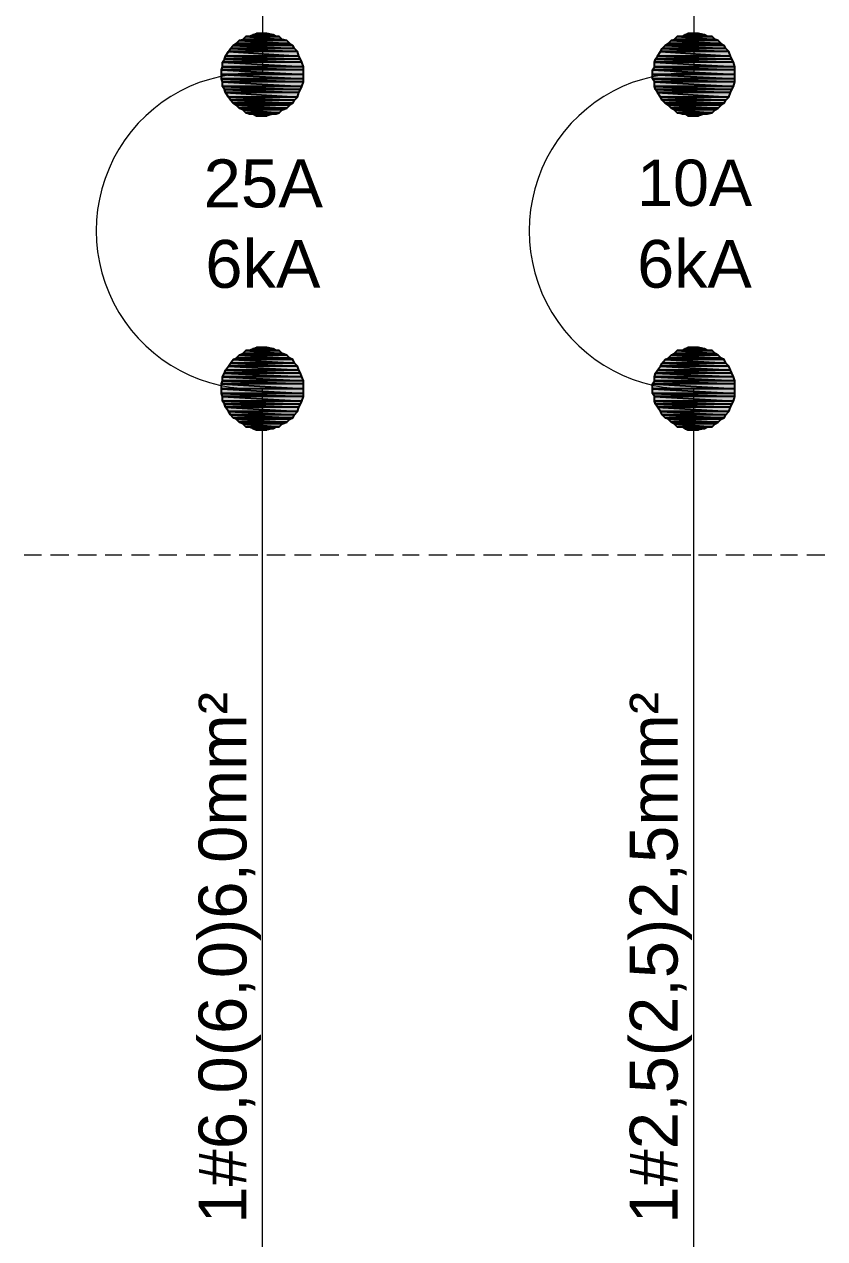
# Model space of a CAD drawing. Header units: millimetres. Extents: x 53 to 176, y -29 to 32.
# Drawn here: x 113.573 to 115.451, y 10.491 to 13.338 of the extents above; entities that cross this region are included whole.
import ezdxf

# ---------------------------------------------------------------- set-up
doc = ezdxf.new("R2010")
doc.units = ezdxf.units.MM
doc.layers.add('13 - Diagrama unifilar', color=7, linetype='Continuous', lineweight=30)
doc.styles.add('Arial0', font='arial.ttf', dxfattribs={"height": 3.14658})

msp = doc.modelspace()

# ---------------------------------------------------------------- hatches: boundary and pattern name
at = {"layer": '13 - Diagrama unifilar', "true_color": 0x000007}
h = msp.add_hatch(color=7, dxfattribs=at)
h.paths.add_polyline_path([(114.1893, 13.2994), (114.0775, 13.2994), (114.1962, 13.2924)])
h.paths.add_polyline_path([(114.0775, 13.2994), (114.1962, 13.2924), (114.0705, 13.2924)])
h = msp.add_hatch(color=7, dxfattribs=at)
h.paths.add_polyline_path([(114.1781, 13.3022), (114.0859, 13.3022), (114.1893, 13.2994)])
h.paths.add_polyline_path([(114.0859, 13.3022), (114.1893, 13.2994), (114.0775, 13.2994)])
h = msp.add_hatch(color=7, dxfattribs=at)
h.paths.add_polyline_path([(114.1711, 13.3092), (114.0929, 13.3092), (114.1781, 13.3022)])
h.paths.add_polyline_path([(114.0929, 13.3092), (114.1781, 13.3022), (114.0859, 13.3022)])
h = msp.add_hatch(color=7, dxfattribs=at)
h.paths.add_polyline_path([(114.1571, 13.3133), (114.1096, 13.3133), (114.1641, 13.3092)])
h.paths.add_polyline_path([(114.1096, 13.3133), (114.1641, 13.3092), (114.0999, 13.3092)])
h = msp.add_hatch(color=7, dxfattribs=at)
h.paths.add_polyline_path([(114.1418, 13.3161), (114.118, 13.3161), (114.1571, 13.3133)])
h.paths.add_polyline_path([(114.118, 13.3161), (114.1571, 13.3133), (114.1096, 13.3133)])
h = msp.add_hatch(color=7, dxfattribs=at)
h.paths.add_polyline_path([(115.2005, 13.2994), (115.0902, 13.2994), (115.2075, 13.2924)])
h.paths.add_polyline_path([(115.0902, 13.2994), (115.2075, 13.2924), (115.0832, 13.2924)])
h = msp.add_hatch(color=7, dxfattribs=at)
h.paths.add_polyline_path([(115.1935, 13.3022), (115.0972, 13.3022), (115.2005, 13.2994)])
h.paths.add_polyline_path([(115.0972, 13.3022), (115.2005, 13.2994), (115.0902, 13.2994)])
h = msp.add_hatch(color=7, dxfattribs=at)
h.paths.add_polyline_path([(115.1865, 13.3092), (115.1041, 13.3092), (115.1935, 13.3022)])
h.paths.add_polyline_path([(115.1041, 13.3092), (115.1935, 13.3022), (115.0972, 13.3022)])
h = msp.add_hatch(color=7, dxfattribs=at)
h.paths.add_polyline_path([(115.1684, 13.3133), (115.1223, 13.3133), (115.1754, 13.3092)])
h.paths.add_polyline_path([(115.1223, 13.3133), (115.1754, 13.3092), (115.1153, 13.3092)])
h = msp.add_hatch(color=7, dxfattribs=at)
h.paths.add_polyline_path([(115.1544, 13.3161), (115.1293, 13.3161), (115.1684, 13.3133)])
h.paths.add_polyline_path([(115.1293, 13.3161), (115.1684, 13.3133), (115.1223, 13.3133)])
h = msp.add_hatch(color=7, dxfattribs=at)
h.paths.add_polyline_path([(114.2144, 13.2742), (114.0524, 13.2742), (114.2172, 13.2631)])
h.paths.add_polyline_path([(114.0524, 13.2742), (114.2172, 13.2631), (114.0454, 13.2631)])
h = msp.add_hatch(color=7, dxfattribs=at)
h.paths.add_polyline_path([(114.2074, 13.2812), (114.0566, 13.2812), (114.2144, 13.2742)])
h.paths.add_polyline_path([(114.0566, 13.2812), (114.2144, 13.2742), (114.0524, 13.2742)])
h = msp.add_hatch(color=7, dxfattribs=at)
h.paths.add_polyline_path([(114.2032, 13.2882), (114.0635, 13.2882), (114.2074, 13.2812)])
h.paths.add_polyline_path([(114.0635, 13.2882), (114.2074, 13.2812), (114.0566, 13.2812)])
h = msp.add_hatch(color=7, dxfattribs=at)
h.paths.add_polyline_path([(114.1962, 13.2924), (114.0705, 13.2924), (114.2032, 13.2882)])
h.paths.add_polyline_path([(114.0705, 13.2924), (114.2032, 13.2882), (114.0635, 13.2882)])
h = msp.add_hatch(color=7, dxfattribs=at)
h.paths.add_polyline_path([(115.2257, 13.2742), (115.065, 13.2742), (115.2298, 13.2631)])
h.paths.add_polyline_path([(115.065, 13.2742), (115.2298, 13.2631), (115.058, 13.2631)])
h = msp.add_hatch(color=7, dxfattribs=at)
h.paths.add_polyline_path([(115.2187, 13.2812), (115.0692, 13.2812), (115.2257, 13.2742)])
h.paths.add_polyline_path([(115.0692, 13.2812), (115.2257, 13.2742), (115.065, 13.2742)])
h = msp.add_hatch(color=7, dxfattribs=at)
h.paths.add_polyline_path([(115.2145, 13.2882), (115.0762, 13.2882), (115.2187, 13.2812)])
h.paths.add_polyline_path([(115.0762, 13.2882), (115.2187, 13.2812), (115.0692, 13.2812)])
h = msp.add_hatch(color=7, dxfattribs=at)
h.paths.add_polyline_path([(115.2075, 13.2924), (115.0832, 13.2924), (115.2145, 13.2882)])
h.paths.add_polyline_path([(115.0832, 13.2924), (115.2145, 13.2882), (115.0762, 13.2882)])
h = msp.add_hatch(color=7, dxfattribs=at)
h.paths.add_polyline_path([(114.2284, 13.2379), (114.0384, 13.2379), (114.2284, 13.2309)])
h.paths.add_polyline_path([(114.0384, 13.2379), (114.2284, 13.2309), (114.0356, 13.2309)])
h = msp.add_hatch(color=7, dxfattribs=at)
h.paths.add_polyline_path([(114.2214, 13.2561), (114.0426, 13.2561), (114.2242, 13.2491)])
h.paths.add_polyline_path([(114.0426, 13.2561), (114.2242, 13.2491), (114.0384, 13.2491)])
h = msp.add_hatch(color=7, dxfattribs=at)
h.paths.add_polyline_path([(114.2242, 13.2491), (114.0384, 13.2491), (114.2284, 13.2379)])
h.paths.add_polyline_path([(114.0384, 13.2491), (114.2284, 13.2379), (114.0384, 13.2379)])
h = msp.add_hatch(color=7, dxfattribs=at)
h.paths.add_polyline_path([(114.2172, 13.2631), (114.0454, 13.2631), (114.2214, 13.2561)])
h.paths.add_polyline_path([(114.0454, 13.2631), (114.2214, 13.2561), (114.0426, 13.2561)])
h = msp.add_hatch(color=7, dxfattribs=at)
h.paths.add_polyline_path([(115.2396, 13.2379), (115.0511, 13.2379), (115.2396, 13.2309)])
h.paths.add_polyline_path([(115.0511, 13.2379), (115.2396, 13.2309), (115.0469, 13.2309)])
h = msp.add_hatch(color=7, dxfattribs=at)
h.paths.add_polyline_path([(115.2326, 13.2561), (115.0539, 13.2561), (115.2368, 13.2491)])
h.paths.add_polyline_path([(115.0539, 13.2561), (115.2368, 13.2491), (115.0511, 13.2491)])
h = msp.add_hatch(color=7, dxfattribs=at)
h.paths.add_polyline_path([(115.2368, 13.2491), (115.0511, 13.2491), (115.2396, 13.2379)])
h.paths.add_polyline_path([(115.0511, 13.2491), (115.2396, 13.2379), (115.0511, 13.2379)])
h = msp.add_hatch(color=7, dxfattribs=at)
h.paths.add_polyline_path([(115.2298, 13.2631), (115.058, 13.2631), (115.2326, 13.2561)])
h.paths.add_polyline_path([(115.058, 13.2631), (115.2326, 13.2561), (115.0539, 13.2561)])
h = msp.add_hatch(color=7, dxfattribs=at)
h.paths.add_polyline_path([(114.2284, 13.2309), (114.0356, 13.2309), (114.2284, 13.2198)])
h.paths.add_polyline_path([(114.0356, 13.2309), (114.2284, 13.2198), (114.0356, 13.2198)])
h = msp.add_hatch(color=7, dxfattribs=at)
h.paths.add_polyline_path([(114.2284, 13.2198), (114.0356, 13.2198), (114.2284, 13.21)])
h.paths.add_polyline_path([(114.0356, 13.2198), (114.2284, 13.21), (114.0356, 13.21)])
h = msp.add_hatch(color=7, dxfattribs=at)
h.paths.add_polyline_path([(114.2284, 13.21), (114.0356, 13.21), (114.2284, 13.203)])
h.paths.add_polyline_path([(114.0356, 13.21), (114.2284, 13.203), (114.0384, 13.203)])
h = msp.add_hatch(color=7, dxfattribs=at)
h.paths.add_polyline_path([(115.2396, 13.2309), (115.0469, 13.2309), (115.2396, 13.2198)])
h.paths.add_polyline_path([(115.0469, 13.2309), (115.2396, 13.2198), (115.0469, 13.2198)])
h = msp.add_hatch(color=7, dxfattribs=at)
h.paths.add_polyline_path([(115.2396, 13.2198), (115.0469, 13.2198), (115.2396, 13.21)])
h.paths.add_polyline_path([(115.0469, 13.2198), (115.2396, 13.21), (115.0469, 13.21)])
h = msp.add_hatch(color=7, dxfattribs=at)
h.paths.add_polyline_path([(115.2396, 13.21), (115.0469, 13.21), (115.2396, 13.203)])
h.paths.add_polyline_path([(115.0469, 13.21), (115.2396, 13.203), (115.0511, 13.203)])
h = msp.add_hatch(color=7, dxfattribs=at)
h.paths.add_polyline_path([(114.2284, 13.203), (114.0384, 13.203), (114.2242, 13.1918)])
h.paths.add_polyline_path([(114.0384, 13.203), (114.2242, 13.1918), (114.0384, 13.1918)])
h = msp.add_hatch(color=7, dxfattribs=at)
h.paths.add_polyline_path([(114.2242, 13.1918), (114.0384, 13.1918), (114.2214, 13.1848)])
h.paths.add_polyline_path([(114.0384, 13.1918), (114.2214, 13.1848), (114.0426, 13.1848)])
h = msp.add_hatch(color=7, dxfattribs=at)
h.paths.add_polyline_path([(114.2214, 13.1848), (114.0426, 13.1848), (114.2172, 13.1779)])
h.paths.add_polyline_path([(114.0426, 13.1848), (114.2172, 13.1779), (114.0454, 13.1779)])
h = msp.add_hatch(color=7, dxfattribs=at)
h.paths.add_polyline_path([(115.2396, 13.203), (115.0511, 13.203), (115.2368, 13.1918)])
h.paths.add_polyline_path([(115.0511, 13.203), (115.2368, 13.1918), (115.0511, 13.1918)])
h = msp.add_hatch(color=7, dxfattribs=at)
h.paths.add_polyline_path([(115.2368, 13.1918), (115.0511, 13.1918), (115.2326, 13.1848)])
h.paths.add_polyline_path([(115.0511, 13.1918), (115.2326, 13.1848), (115.0539, 13.1848)])
h = msp.add_hatch(color=7, dxfattribs=at)
h.paths.add_polyline_path([(115.2326, 13.1848), (115.0539, 13.1848), (115.2298, 13.1779)])
h.paths.add_polyline_path([(115.0539, 13.1848), (115.2298, 13.1779), (115.058, 13.1779)])
h = msp.add_hatch(color=7, dxfattribs=at)
h.paths.add_polyline_path([(114.2172, 13.1779), (114.0454, 13.1779), (114.2144, 13.1667)])
h.paths.add_polyline_path([(114.0454, 13.1779), (114.2144, 13.1667), (114.0524, 13.1667)])
h = msp.add_hatch(color=7, dxfattribs=at)
h.paths.add_polyline_path([(114.2144, 13.1667), (114.0524, 13.1667), (114.2074, 13.1597)])
h.paths.add_polyline_path([(114.0524, 13.1667), (114.2074, 13.1597), (114.0566, 13.1597)])
h = msp.add_hatch(color=7, dxfattribs=at)
h.paths.add_polyline_path([(114.2074, 13.1597), (114.0566, 13.1597), (114.2032, 13.1527)])
h.paths.add_polyline_path([(114.0566, 13.1597), (114.2032, 13.1527), (114.0635, 13.1527)])
h = msp.add_hatch(color=7, dxfattribs=at)
h.paths.add_polyline_path([(114.2032, 13.1527), (114.0635, 13.1527), (114.1962, 13.1485)])
h.paths.add_polyline_path([(114.0635, 13.1527), (114.1962, 13.1485), (114.0705, 13.1485)])
h = msp.add_hatch(color=7, dxfattribs=at)
h.paths.add_polyline_path([(115.2298, 13.1779), (115.058, 13.1779), (115.2257, 13.1667)])
h.paths.add_polyline_path([(115.058, 13.1779), (115.2257, 13.1667), (115.065, 13.1667)])
h = msp.add_hatch(color=7, dxfattribs=at)
h.paths.add_polyline_path([(115.2257, 13.1667), (115.065, 13.1667), (115.2187, 13.1597)])
h.paths.add_polyline_path([(115.065, 13.1667), (115.2187, 13.1597), (115.0692, 13.1597)])
h = msp.add_hatch(color=7, dxfattribs=at)
h.paths.add_polyline_path([(115.2187, 13.1597), (115.0692, 13.1597), (115.2145, 13.1527)])
h.paths.add_polyline_path([(115.0692, 13.1597), (115.2145, 13.1527), (115.0762, 13.1527)])
h = msp.add_hatch(color=7, dxfattribs=at)
h.paths.add_polyline_path([(115.2145, 13.1527), (115.0762, 13.1527), (115.2075, 13.1485)])
h.paths.add_polyline_path([(115.0762, 13.1527), (115.2075, 13.1485), (115.0832, 13.1485)])
h = msp.add_hatch(color=7, dxfattribs=at)
h.paths.add_polyline_path([(114.1962, 13.1485), (114.0705, 13.1485), (114.1893, 13.1415)])
h.paths.add_polyline_path([(114.0705, 13.1485), (114.1893, 13.1415), (114.0775, 13.1415)])
h = msp.add_hatch(color=7, dxfattribs=at)
h.paths.add_polyline_path([(114.1893, 13.1415), (114.0775, 13.1415), (114.1781, 13.1373)])
h.paths.add_polyline_path([(114.0775, 13.1415), (114.1781, 13.1373), (114.0859, 13.1373)])
h = msp.add_hatch(color=7, dxfattribs=at)
h.paths.add_polyline_path([(114.1781, 13.1373), (114.0859, 13.1373), (114.1711, 13.1304)])
h.paths.add_polyline_path([(114.0859, 13.1373), (114.1711, 13.1304), (114.0929, 13.1304)])
h = msp.add_hatch(color=7, dxfattribs=at)
h.paths.add_polyline_path([(114.1711, 13.1304), (114.0929, 13.1304), (114.1641, 13.1276)])
h.paths.add_polyline_path([(114.0929, 13.1304), (114.1641, 13.1276), (114.0999, 13.1276)])
h = msp.add_hatch(color=7, dxfattribs=at)
h.paths.add_polyline_path([(114.1096, 13.1276), (114.118, 13.1234), (114.1418, 13.1234)])
h.paths.add_polyline_path([(114.118, 13.1234), (114.1418, 13.1234), (114.1348, 13.1234)])
for points in [[(114.1096, 13.1276), (114.1571, 13.1276), (114.1418, 13.1234)], [(115.1223, 13.1276), (115.1684, 13.1276), (115.1544, 13.1234)], [(114.1096, 12.3901), (114.1571, 12.3901), (114.1418, 12.3873)], [(115.1223, 12.3901), (115.1684, 12.3901), (115.1544, 12.3873)]]:
    msp.add_hatch(color=7, dxfattribs=at).paths.add_polyline_path(points)
h = msp.add_hatch(color=7, dxfattribs=at)
h.paths.add_polyline_path([(115.2075, 13.1485), (115.0832, 13.1485), (115.2005, 13.1415)])
h.paths.add_polyline_path([(115.0832, 13.1485), (115.2005, 13.1415), (115.0902, 13.1415)])
h = msp.add_hatch(color=7, dxfattribs=at)
h.paths.add_polyline_path([(115.2005, 13.1415), (115.0902, 13.1415), (115.1935, 13.1373)])
h.paths.add_polyline_path([(115.0902, 13.1415), (115.1935, 13.1373), (115.0972, 13.1373)])
h = msp.add_hatch(color=7, dxfattribs=at)
h.paths.add_polyline_path([(115.1935, 13.1373), (115.0972, 13.1373), (115.1865, 13.1304)])
h.paths.add_polyline_path([(115.0972, 13.1373), (115.1865, 13.1304), (115.1041, 13.1304)])
h = msp.add_hatch(color=7, dxfattribs=at)
h.paths.add_polyline_path([(115.1865, 13.1304), (115.1041, 13.1304), (115.1754, 13.1276)])
h.paths.add_polyline_path([(115.1041, 13.1304), (115.1754, 13.1276), (115.1153, 13.1276)])
h = msp.add_hatch(color=7, dxfattribs=at)
h.paths.add_polyline_path([(115.1223, 13.1276), (115.1293, 13.1234), (115.1544, 13.1234)])
h.paths.add_polyline_path([(115.1293, 13.1234), (115.1544, 13.1234), (115.1502, 13.1234)])
h = msp.add_hatch(color=7, dxfattribs=at)
h.paths.add_polyline_path([(114.1962, 12.5549), (114.0705, 12.5549), (114.2032, 12.5521)])
h.paths.add_polyline_path([(114.0705, 12.5549), (114.2032, 12.5521), (114.0635, 12.5521)])
h = msp.add_hatch(color=7, dxfattribs=at)
h.paths.add_polyline_path([(114.1893, 12.5619), (114.0775, 12.5619), (114.1962, 12.5549)])
h.paths.add_polyline_path([(114.0775, 12.5619), (114.1962, 12.5549), (114.0705, 12.5549)])
h = msp.add_hatch(color=7, dxfattribs=at)
h.paths.add_polyline_path([(114.1781, 12.5661), (114.0859, 12.5661), (114.1893, 12.5619)])
h.paths.add_polyline_path([(114.0859, 12.5661), (114.1893, 12.5619), (114.0775, 12.5619)])
h = msp.add_hatch(color=7, dxfattribs=at)
h.paths.add_polyline_path([(114.1711, 12.5731), (114.0929, 12.5731), (114.1781, 12.5661)])
h.paths.add_polyline_path([(114.0929, 12.5731), (114.1781, 12.5661), (114.0859, 12.5661)])
h = msp.add_hatch(color=7, dxfattribs=at)
h.paths.add_polyline_path([(114.1571, 12.5772), (114.1096, 12.5772), (114.1641, 12.5731)])
h.paths.add_polyline_path([(114.1096, 12.5772), (114.1641, 12.5731), (114.0999, 12.5731)])
h = msp.add_hatch(color=7, dxfattribs=at)
h.paths.add_polyline_path([(114.1418, 12.58), (114.118, 12.58), (114.1571, 12.5772)])
h.paths.add_polyline_path([(114.118, 12.58), (114.1571, 12.5772), (114.1096, 12.5772)])
h = msp.add_hatch(color=7, dxfattribs=at)
h.paths.add_polyline_path([(115.2075, 12.5549), (115.0832, 12.5549), (115.2145, 12.5521)])
h.paths.add_polyline_path([(115.0832, 12.5549), (115.2145, 12.5521), (115.0762, 12.5521)])
h = msp.add_hatch(color=7, dxfattribs=at)
h.paths.add_polyline_path([(115.2005, 12.5619), (115.0902, 12.5619), (115.2075, 12.5549)])
h.paths.add_polyline_path([(115.0902, 12.5619), (115.2075, 12.5549), (115.0832, 12.5549)])
h = msp.add_hatch(color=7, dxfattribs=at)
h.paths.add_polyline_path([(115.1935, 12.5661), (115.0972, 12.5661), (115.2005, 12.5619)])
h.paths.add_polyline_path([(115.0972, 12.5661), (115.2005, 12.5619), (115.0902, 12.5619)])
h = msp.add_hatch(color=7, dxfattribs=at)
h.paths.add_polyline_path([(115.1865, 12.5731), (115.1041, 12.5731), (115.1935, 12.5661)])
h.paths.add_polyline_path([(115.1041, 12.5731), (115.1935, 12.5661), (115.0972, 12.5661)])
h = msp.add_hatch(color=7, dxfattribs=at)
h.paths.add_polyline_path([(115.1684, 12.5772), (115.1223, 12.5772), (115.1754, 12.5731)])
h.paths.add_polyline_path([(115.1223, 12.5772), (115.1754, 12.5731), (115.1153, 12.5731)])
h = msp.add_hatch(color=7, dxfattribs=at)
h.paths.add_polyline_path([(115.1544, 12.58), (115.1293, 12.58), (115.1684, 12.5772)])
h.paths.add_polyline_path([(115.1293, 12.58), (115.1684, 12.5772), (115.1223, 12.5772)])
h = msp.add_hatch(color=7, dxfattribs=at)
h.paths.add_polyline_path([(114.2172, 12.527), (114.0454, 12.527), (114.2214, 12.52)])
h.paths.add_polyline_path([(114.0454, 12.527), (114.2214, 12.52), (114.0426, 12.52)])
h = msp.add_hatch(color=7, dxfattribs=at)
h.paths.add_polyline_path([(114.2144, 12.5367), (114.0524, 12.5367), (114.2172, 12.527)])
h.paths.add_polyline_path([(114.0524, 12.5367), (114.2172, 12.527), (114.0454, 12.527)])
h = msp.add_hatch(color=7, dxfattribs=at)
h.paths.add_polyline_path([(114.2074, 12.5437), (114.0566, 12.5437), (114.2144, 12.5367)])
h.paths.add_polyline_path([(114.0566, 12.5437), (114.2144, 12.5367), (114.0524, 12.5367)])
h = msp.add_hatch(color=7, dxfattribs=at)
h.paths.add_polyline_path([(114.2032, 12.5521), (114.0635, 12.5521), (114.2074, 12.5437)])
h.paths.add_polyline_path([(114.0635, 12.5521), (114.2074, 12.5437), (114.0566, 12.5437)])
h = msp.add_hatch(color=7, dxfattribs=at)
h.paths.add_polyline_path([(115.2298, 12.527), (115.058, 12.527), (115.2326, 12.52)])
h.paths.add_polyline_path([(115.058, 12.527), (115.2326, 12.52), (115.0539, 12.52)])
h = msp.add_hatch(color=7, dxfattribs=at)
h.paths.add_polyline_path([(115.2257, 12.5367), (115.065, 12.5367), (115.2298, 12.527)])
h.paths.add_polyline_path([(115.065, 12.5367), (115.2298, 12.527), (115.058, 12.527)])
h = msp.add_hatch(color=7, dxfattribs=at)
h.paths.add_polyline_path([(115.2187, 12.5437), (115.0692, 12.5437), (115.2257, 12.5367)])
h.paths.add_polyline_path([(115.0692, 12.5437), (115.2257, 12.5367), (115.065, 12.5367)])
h = msp.add_hatch(color=7, dxfattribs=at)
h.paths.add_polyline_path([(115.2145, 12.5521), (115.0762, 12.5521), (115.2187, 12.5437)])
h.paths.add_polyline_path([(115.0762, 12.5521), (115.2187, 12.5437), (115.0692, 12.5437)])
h = msp.add_hatch(color=7, dxfattribs=at)
h.paths.add_polyline_path([(114.2284, 12.5018), (114.0384, 12.5018), (114.2284, 12.4948)])
h.paths.add_polyline_path([(114.0384, 12.5018), (114.2284, 12.4948), (114.0356, 12.4948)])
h = msp.add_hatch(color=7, dxfattribs=at)
h.paths.add_polyline_path([(114.2214, 12.52), (114.0426, 12.52), (114.2242, 12.5116)])
h.paths.add_polyline_path([(114.0426, 12.52), (114.2242, 12.5116), (114.0384, 12.5116)])
h = msp.add_hatch(color=7, dxfattribs=at)
h.paths.add_polyline_path([(114.2242, 12.5116), (114.0384, 12.5116), (114.2284, 12.5018)])
h.paths.add_polyline_path([(114.0384, 12.5116), (114.2284, 12.5018), (114.0384, 12.5018)])
h = msp.add_hatch(color=7, dxfattribs=at)
h.paths.add_polyline_path([(115.2396, 12.5018), (115.0511, 12.5018), (115.2396, 12.4948)])
h.paths.add_polyline_path([(115.0511, 12.5018), (115.2396, 12.4948), (115.0469, 12.4948)])
h = msp.add_hatch(color=7, dxfattribs=at)
h.paths.add_polyline_path([(115.2326, 12.52), (115.0539, 12.52), (115.2368, 12.5116)])
h.paths.add_polyline_path([(115.0539, 12.52), (115.2368, 12.5116), (115.0511, 12.5116)])
h = msp.add_hatch(color=7, dxfattribs=at)
h.paths.add_polyline_path([(115.2368, 12.5116), (115.0511, 12.5116), (115.2396, 12.5018)])
h.paths.add_polyline_path([(115.0511, 12.5116), (115.2396, 12.5018), (115.0511, 12.5018)])
h = msp.add_hatch(color=7, dxfattribs=at)
h.paths.add_polyline_path([(114.2284, 12.4948), (114.0356, 12.4948), (114.2284, 12.4837)])
h.paths.add_polyline_path([(114.0356, 12.4948), (114.2284, 12.4837), (114.0356, 12.4837)])
h = msp.add_hatch(color=7, dxfattribs=at)
h.paths.add_polyline_path([(114.2284, 12.4837), (114.0356, 12.4837), (114.2284, 12.4725)])
h.paths.add_polyline_path([(114.0356, 12.4837), (114.2284, 12.4725), (114.0356, 12.4725)])
h = msp.add_hatch(color=7, dxfattribs=at)
h.paths.add_polyline_path([(114.2284, 12.4725), (114.0356, 12.4725), (114.2284, 12.4655)])
h.paths.add_polyline_path([(114.0356, 12.4725), (114.2284, 12.4655), (114.0384, 12.4655)])
h = msp.add_hatch(color=7, dxfattribs=at)
h.paths.add_polyline_path([(115.2396, 12.4948), (115.0469, 12.4948), (115.2396, 12.4837)])
h.paths.add_polyline_path([(115.0469, 12.4948), (115.2396, 12.4837), (115.0469, 12.4837)])
h = msp.add_hatch(color=7, dxfattribs=at)
h.paths.add_polyline_path([(115.2396, 12.4837), (115.0469, 12.4837), (115.2396, 12.4725)])
h.paths.add_polyline_path([(115.0469, 12.4837), (115.2396, 12.4725), (115.0469, 12.4725)])
h = msp.add_hatch(color=7, dxfattribs=at)
h.paths.add_polyline_path([(115.2396, 12.4725), (115.0469, 12.4725), (115.2396, 12.4655)])
h.paths.add_polyline_path([(115.0469, 12.4725), (115.2396, 12.4655), (115.0511, 12.4655)])
h = msp.add_hatch(color=7, dxfattribs=at)
h.paths.add_polyline_path([(114.2284, 12.4655), (114.0384, 12.4655), (114.2242, 12.4543)])
h.paths.add_polyline_path([(114.0384, 12.4655), (114.2242, 12.4543), (114.0384, 12.4543)])
h = msp.add_hatch(color=7, dxfattribs=at)
h.paths.add_polyline_path([(114.2242, 12.4543), (114.0384, 12.4543), (114.2214, 12.4474)])
h.paths.add_polyline_path([(114.0384, 12.4543), (114.2214, 12.4474), (114.0426, 12.4474)])
h = msp.add_hatch(color=7, dxfattribs=at)
h.paths.add_polyline_path([(114.2214, 12.4474), (114.0426, 12.4474), (114.2172, 12.4404)])
h.paths.add_polyline_path([(114.0426, 12.4474), (114.2172, 12.4404), (114.0454, 12.4404)])
h = msp.add_hatch(color=7, dxfattribs=at)
h.paths.add_polyline_path([(114.2172, 12.4404), (114.0454, 12.4404), (114.2144, 12.4306)])
h.paths.add_polyline_path([(114.0454, 12.4404), (114.2144, 12.4306), (114.0524, 12.4306)])
h = msp.add_hatch(color=7, dxfattribs=at)
h.paths.add_polyline_path([(115.2396, 12.4655), (115.0511, 12.4655), (115.2368, 12.4543)])
h.paths.add_polyline_path([(115.0511, 12.4655), (115.2368, 12.4543), (115.0511, 12.4543)])
h = msp.add_hatch(color=7, dxfattribs=at)
h.paths.add_polyline_path([(115.2368, 12.4543), (115.0511, 12.4543), (115.2326, 12.4474)])
h.paths.add_polyline_path([(115.0511, 12.4543), (115.2326, 12.4474), (115.0539, 12.4474)])
h = msp.add_hatch(color=7, dxfattribs=at)
h.paths.add_polyline_path([(115.2326, 12.4474), (115.0539, 12.4474), (115.2298, 12.4404)])
h.paths.add_polyline_path([(115.0539, 12.4474), (115.2298, 12.4404), (115.058, 12.4404)])
h = msp.add_hatch(color=7, dxfattribs=at)
h.paths.add_polyline_path([(115.2298, 12.4404), (115.058, 12.4404), (115.2257, 12.4306)])
h.paths.add_polyline_path([(115.058, 12.4404), (115.2257, 12.4306), (115.065, 12.4306)])
h = msp.add_hatch(color=7, dxfattribs=at)
h.paths.add_polyline_path([(114.2144, 12.4306), (114.0524, 12.4306), (114.2074, 12.4222)])
h.paths.add_polyline_path([(114.0524, 12.4306), (114.2074, 12.4222), (114.0566, 12.4222)])
h = msp.add_hatch(color=7, dxfattribs=at)
h.paths.add_polyline_path([(114.2074, 12.4222), (114.0566, 12.4222), (114.2032, 12.4152)])
h.paths.add_polyline_path([(114.0566, 12.4222), (114.2032, 12.4152), (114.0635, 12.4152)])
h = msp.add_hatch(color=7, dxfattribs=at)
h.paths.add_polyline_path([(114.2032, 12.4152), (114.0635, 12.4152), (114.1962, 12.4124)])
h.paths.add_polyline_path([(114.0635, 12.4152), (114.1962, 12.4124), (114.0705, 12.4124)])
h = msp.add_hatch(color=7, dxfattribs=at)
h.paths.add_polyline_path([(114.1962, 12.4124), (114.0705, 12.4124), (114.1893, 12.4054)])
h.paths.add_polyline_path([(114.0705, 12.4124), (114.1893, 12.4054), (114.0775, 12.4054)])
h = msp.add_hatch(color=7, dxfattribs=at)
h.paths.add_polyline_path([(115.2257, 12.4306), (115.065, 12.4306), (115.2187, 12.4222)])
h.paths.add_polyline_path([(115.065, 12.4306), (115.2187, 12.4222), (115.0692, 12.4222)])
h = msp.add_hatch(color=7, dxfattribs=at)
h.paths.add_polyline_path([(115.2187, 12.4222), (115.0692, 12.4222), (115.2145, 12.4152)])
h.paths.add_polyline_path([(115.0692, 12.4222), (115.2145, 12.4152), (115.0762, 12.4152)])
h = msp.add_hatch(color=7, dxfattribs=at)
h.paths.add_polyline_path([(115.2145, 12.4152), (115.0762, 12.4152), (115.2075, 12.4124)])
h.paths.add_polyline_path([(115.0762, 12.4152), (115.2075, 12.4124), (115.0832, 12.4124)])
h = msp.add_hatch(color=7, dxfattribs=at)
h.paths.add_polyline_path([(115.2075, 12.4124), (115.0832, 12.4124), (115.2005, 12.4054)])
h.paths.add_polyline_path([(115.0832, 12.4124), (115.2005, 12.4054), (115.0902, 12.4054)])
h = msp.add_hatch(color=7, dxfattribs=at)
h.paths.add_polyline_path([(114.1893, 12.4054), (114.0775, 12.4054), (114.1781, 12.4013)])
h.paths.add_polyline_path([(114.0775, 12.4054), (114.1781, 12.4013), (114.0859, 12.4013)])
h = msp.add_hatch(color=7, dxfattribs=at)
h.paths.add_polyline_path([(114.1781, 12.4013), (114.0859, 12.4013), (114.1711, 12.3943)])
h.paths.add_polyline_path([(114.0859, 12.4013), (114.1711, 12.3943), (114.0929, 12.3943)])
h = msp.add_hatch(color=7, dxfattribs=at)
h.paths.add_polyline_path([(114.1641, 12.3943), (114.0999, 12.3943), (114.1571, 12.3901)])
h.paths.add_polyline_path([(114.0999, 12.3943), (114.1571, 12.3901), (114.1096, 12.3901)])
h = msp.add_hatch(color=7, dxfattribs=at)
h.paths.add_polyline_path([(114.1096, 12.3901), (114.118, 12.3873), (114.1418, 12.3873)])
h.paths.add_polyline_path([(114.118, 12.3873), (114.1418, 12.3873), (114.1348, 12.3873)])
h = msp.add_hatch(color=7, dxfattribs=at)
h.paths.add_polyline_path([(115.2005, 12.4054), (115.0902, 12.4054), (115.1935, 12.4013)])
h.paths.add_polyline_path([(115.0902, 12.4054), (115.1935, 12.4013), (115.0972, 12.4013)])
h = msp.add_hatch(color=7, dxfattribs=at)
h.paths.add_polyline_path([(115.1935, 12.4013), (115.0972, 12.4013), (115.1865, 12.3943)])
h.paths.add_polyline_path([(115.0972, 12.4013), (115.1865, 12.3943), (115.1041, 12.3943)])
h = msp.add_hatch(color=7, dxfattribs=at)
h.paths.add_polyline_path([(115.1754, 12.3943), (115.1153, 12.3943), (115.1684, 12.3901)])
h.paths.add_polyline_path([(115.1153, 12.3943), (115.1684, 12.3901), (115.1223, 12.3901)])
h = msp.add_hatch(color=7, dxfattribs=at)
h.paths.add_polyline_path([(115.1223, 12.3901), (115.1293, 12.3873), (115.1544, 12.3873)])
h.paths.add_polyline_path([(115.1293, 12.3873), (115.1544, 12.3873), (115.1502, 12.3873)])

# ---------------------------------------------------------------- linework, layer by layer
at = {"layer": '13 - Diagrama unifilar', "color": 7, "linetype": 'Continuous', "lineweight": 20, "true_color": 0x000007}
for points in [[(114.132, 14.84), (114.132, 13.2198), (114.132, 13.2198)], [(115.1432, 14.84), (115.1432, 13.2198), (115.1432, 13.2198)], [(114.132, 10.1343), (114.132, 12.4837), (114.132, 12.4837)], [(115.1432, 10.1343), (115.1432, 12.4837), (115.1432, 12.4837)]]:
    msp.add_lwpolyline(points, dxfattribs=at)
at = {"layer": '13 - Diagrama unifilar', "color": 7, "linetype": 'Continuous', "lineweight": -2, "true_color": 0x000007}
for points in [[(114.0775, 13.2994), (114.1962, 13.2924), (114.0705, 13.2924)], [(114.0859, 13.3022), (114.1893, 13.2994), (114.0775, 13.2994)], [(114.1893, 13.2994), (114.0775, 13.2994), (114.1962, 13.2924)], [(114.0929, 13.3092), (114.1781, 13.3022), (114.0859, 13.3022)], [(114.1781, 13.3022), (114.0859, 13.3022), (114.1893, 13.2994)], [(114.0999, 13.3092), (114.1711, 13.3092), (114.0929, 13.3092)], [(114.1711, 13.3092), (114.0929, 13.3092), (114.1781, 13.3022)], [(114.1096, 13.3133), (114.1641, 13.3092), (114.0999, 13.3092)], [(114.1641, 13.3092), (114.0999, 13.3092), (114.1711, 13.3092)], [(114.118, 13.3161), (114.1571, 13.3133), (114.1096, 13.3133)], [(114.1571, 13.3133), (114.1096, 13.3133), (114.1641, 13.3092)], [(114.1348, 13.3161), (114.1418, 13.3161), (114.118, 13.3161)], [(114.1418, 13.3161), (114.118, 13.3161), (114.1571, 13.3133)], [(115.0902, 13.2994), (115.2075, 13.2924), (115.0832, 13.2924)], [(115.0972, 13.3022), (115.2005, 13.2994), (115.0902, 13.2994)], [(115.2005, 13.2994), (115.0902, 13.2994), (115.2075, 13.2924)], [(115.1041, 13.3092), (115.1935, 13.3022), (115.0972, 13.3022)], [(115.1935, 13.3022), (115.0972, 13.3022), (115.2005, 13.2994)], [(115.1153, 13.3092), (115.1865, 13.3092), (115.1041, 13.3092)], [(115.1865, 13.3092), (115.1041, 13.3092), (115.1935, 13.3022)], [(115.1223, 13.3133), (115.1754, 13.3092), (115.1153, 13.3092)], [(115.1754, 13.3092), (115.1153, 13.3092), (115.1865, 13.3092)], [(115.1293, 13.3161), (115.1684, 13.3133), (115.1223, 13.3133)], [(115.1684, 13.3133), (115.1223, 13.3133), (115.1754, 13.3092)], [(115.1502, 13.3161), (115.1544, 13.3161), (115.1293, 13.3161)], [(115.1544, 13.3161), (115.1293, 13.3161), (115.1684, 13.3133)], [(114.0524, 13.2742), (114.2172, 13.2631), (114.0454, 13.2631)], [(114.0566, 13.2812), (114.2144, 13.2742), (114.0524, 13.2742)], [(114.2144, 13.2742), (114.0524, 13.2742), (114.2172, 13.2631)], [(114.0635, 13.2882), (114.2074, 13.2812), (114.0566, 13.2812)], [(114.2074, 13.2812), (114.0566, 13.2812), (114.2144, 13.2742)], [(114.0705, 13.2924), (114.2032, 13.2882), (114.0635, 13.2882)], [(114.2032, 13.2882), (114.0635, 13.2882), (114.2074, 13.2812)], [(114.1962, 13.2924), (114.0705, 13.2924), (114.2032, 13.2882)], [(115.065, 13.2742), (115.2298, 13.2631), (115.058, 13.2631)], [(115.0692, 13.2812), (115.2257, 13.2742), (115.065, 13.2742)], [(115.2257, 13.2742), (115.065, 13.2742), (115.2298, 13.2631)], [(115.0762, 13.2882), (115.2187, 13.2812), (115.0692, 13.2812)], [(115.2187, 13.2812), (115.0692, 13.2812), (115.2257, 13.2742)], [(115.0832, 13.2924), (115.2145, 13.2882), (115.0762, 13.2882)], [(115.2145, 13.2882), (115.0762, 13.2882), (115.2187, 13.2812)], [(115.2075, 13.2924), (115.0832, 13.2924), (115.2145, 13.2882)], [(114.0384, 13.2379), (114.2284, 13.2309), (114.0356, 13.2309)], [(114.0426, 13.2561), (114.2242, 13.2491), (114.0384, 13.2491)], [(114.2242, 13.2491), (114.0384, 13.2491), (114.2284, 13.2379)], [(114.0384, 13.2491), (114.2284, 13.2379), (114.0384, 13.2379)], [(114.2284, 13.2379), (114.0384, 13.2379), (114.2284, 13.2309)], [(114.0454, 13.2631), (114.2214, 13.2561), (114.0426, 13.2561)], [(114.2214, 13.2561), (114.0426, 13.2561), (114.2242, 13.2491)], [(114.2172, 13.2631), (114.0454, 13.2631), (114.2214, 13.2561)], [(115.0511, 13.2379), (115.2396, 13.2309), (115.0469, 13.2309)], [(115.0539, 13.2561), (115.2368, 13.2491), (115.0511, 13.2491)], [(115.2368, 13.2491), (115.0511, 13.2491), (115.2396, 13.2379)], [(115.0511, 13.2491), (115.2396, 13.2379), (115.0511, 13.2379)], [(115.2396, 13.2379), (115.0511, 13.2379), (115.2396, 13.2309)], [(115.058, 13.2631), (115.2326, 13.2561), (115.0539, 13.2561)], [(115.2326, 13.2561), (115.0539, 13.2561), (115.2368, 13.2491)], [(115.2298, 13.2631), (115.058, 13.2631), (115.2326, 13.2561)], [(114.2284, 13.2309), (114.0356, 13.2309), (114.2284, 13.2198)], [(114.0356, 13.2309), (114.2284, 13.2198), (114.0356, 13.2198)], [(114.2284, 13.2198), (114.0356, 13.2198), (114.2284, 13.21)], [(114.0356, 13.2198), (114.2284, 13.21), (114.0356, 13.21)], [(114.2284, 13.21), (114.0356, 13.21), (114.2284, 13.203)], [(114.0356, 13.21), (114.2284, 13.203), (114.0384, 13.203)], [(115.2396, 13.2309), (115.0469, 13.2309), (115.2396, 13.2198)], [(115.0469, 13.2309), (115.2396, 13.2198), (115.0469, 13.2198)], [(115.2396, 13.2198), (115.0469, 13.2198), (115.2396, 13.21)], [(115.0469, 13.2198), (115.2396, 13.21), (115.0469, 13.21)], [(115.2396, 13.21), (115.0469, 13.21), (115.2396, 13.203)], [(115.0469, 13.21), (115.2396, 13.203), (115.0511, 13.203)], [(114.2284, 13.203), (114.0384, 13.203), (114.2242, 13.1918)], [(114.0384, 13.203), (114.2242, 13.1918), (114.0384, 13.1918)], [(114.2242, 13.1918), (114.0384, 13.1918), (114.2214, 13.1848)], [(114.0384, 13.1918), (114.2214, 13.1848), (114.0426, 13.1848)], [(114.2214, 13.1848), (114.0426, 13.1848), (114.2172, 13.1779)], [(114.0426, 13.1848), (114.2172, 13.1779), (114.0454, 13.1779)], [(115.2396, 13.203), (115.0511, 13.203), (115.2368, 13.1918)], [(115.0511, 13.203), (115.2368, 13.1918), (115.0511, 13.1918)], [(115.2368, 13.1918), (115.0511, 13.1918), (115.2326, 13.1848)], [(115.0511, 13.1918), (115.2326, 13.1848), (115.0539, 13.1848)], [(115.2326, 13.1848), (115.0539, 13.1848), (115.2298, 13.1779)], [(115.0539, 13.1848), (115.2298, 13.1779), (115.058, 13.1779)], [(114.2172, 13.1779), (114.0454, 13.1779), (114.2144, 13.1667)], [(114.0454, 13.1779), (114.2144, 13.1667), (114.0524, 13.1667)], [(114.2144, 13.1667), (114.0524, 13.1667), (114.2074, 13.1597)], [(114.0524, 13.1667), (114.2074, 13.1597), (114.0566, 13.1597)], [(114.2074, 13.1597), (114.0566, 13.1597), (114.2032, 13.1527)], [(114.0566, 13.1597), (114.2032, 13.1527), (114.0635, 13.1527)], [(114.2032, 13.1527), (114.0635, 13.1527), (114.1962, 13.1485)], [(114.0635, 13.1527), (114.1962, 13.1485), (114.0705, 13.1485)], [(115.2298, 13.1779), (115.058, 13.1779), (115.2257, 13.1667)], [(115.058, 13.1779), (115.2257, 13.1667), (115.065, 13.1667)], [(115.2257, 13.1667), (115.065, 13.1667), (115.2187, 13.1597)], [(115.065, 13.1667), (115.2187, 13.1597), (115.0692, 13.1597)], [(115.2187, 13.1597), (115.0692, 13.1597), (115.2145, 13.1527)], [(115.0692, 13.1597), (115.2145, 13.1527), (115.0762, 13.1527)], [(115.2145, 13.1527), (115.0762, 13.1527), (115.2075, 13.1485)], [(115.0762, 13.1527), (115.2075, 13.1485), (115.0832, 13.1485)], [(114.1962, 13.1485), (114.0705, 13.1485), (114.1893, 13.1415)], [(114.0705, 13.1485), (114.1893, 13.1415), (114.0775, 13.1415)], [(114.1893, 13.1415), (114.0775, 13.1415), (114.1781, 13.1373)], [(114.0775, 13.1415), (114.1781, 13.1373), (114.0859, 13.1373)], [(114.1781, 13.1373), (114.0859, 13.1373), (114.1711, 13.1304)], [(114.0859, 13.1373), (114.1711, 13.1304), (114.0929, 13.1304)], [(114.1711, 13.1304), (114.0929, 13.1304), (114.1641, 13.1276)], [(114.0929, 13.1304), (114.1641, 13.1276), (114.0999, 13.1276)], [(114.1641, 13.1276), (114.0999, 13.1276), (114.1571, 13.1276)], [(114.0999, 13.1276), (114.1571, 13.1276), (114.1096, 13.1276)], [(114.1096, 13.1276), (114.118, 13.1234), (114.1418, 13.1234)], [(114.1096, 13.1276), (114.1571, 13.1276), (114.1418, 13.1234)], [(114.118, 13.1234), (114.1418, 13.1234), (114.1348, 13.1234)], [(115.2075, 13.1485), (115.0832, 13.1485), (115.2005, 13.1415)], [(115.0832, 13.1485), (115.2005, 13.1415), (115.0902, 13.1415)], [(115.2005, 13.1415), (115.0902, 13.1415), (115.1935, 13.1373)], [(115.0902, 13.1415), (115.1935, 13.1373), (115.0972, 13.1373)], [(115.1935, 13.1373), (115.0972, 13.1373), (115.1865, 13.1304)], [(115.0972, 13.1373), (115.1865, 13.1304), (115.1041, 13.1304)], [(115.1865, 13.1304), (115.1041, 13.1304), (115.1754, 13.1276)], [(115.1041, 13.1304), (115.1754, 13.1276), (115.1153, 13.1276)], [(115.1754, 13.1276), (115.1153, 13.1276), (115.1684, 13.1276)], [(115.1153, 13.1276), (115.1684, 13.1276), (115.1223, 13.1276)], [(115.1223, 13.1276), (115.1293, 13.1234), (115.1544, 13.1234)], [(115.1223, 13.1276), (115.1684, 13.1276), (115.1544, 13.1234)], [(115.1293, 13.1234), (115.1544, 13.1234), (115.1502, 13.1234)], [(114.0705, 12.5549), (114.2032, 12.5521), (114.0635, 12.5521)], [(114.0775, 12.5619), (114.1962, 12.5549), (114.0705, 12.5549)], [(114.1962, 12.5549), (114.0705, 12.5549), (114.2032, 12.5521)], [(114.0859, 12.5661), (114.1893, 12.5619), (114.0775, 12.5619)], [(114.1893, 12.5619), (114.0775, 12.5619), (114.1962, 12.5549)], [(114.0929, 12.5731), (114.1781, 12.5661), (114.0859, 12.5661)], [(114.1781, 12.5661), (114.0859, 12.5661), (114.1893, 12.5619)], [(114.0999, 12.5731), (114.1711, 12.5731), (114.0929, 12.5731)], [(114.1711, 12.5731), (114.0929, 12.5731), (114.1781, 12.5661)], [(114.1096, 12.5772), (114.1641, 12.5731), (114.0999, 12.5731)], [(114.1641, 12.5731), (114.0999, 12.5731), (114.1711, 12.5731)], [(114.118, 12.58), (114.1571, 12.5772), (114.1096, 12.5772)], [(114.1571, 12.5772), (114.1096, 12.5772), (114.1641, 12.5731)], [(114.1348, 12.58), (114.1418, 12.58), (114.118, 12.58)], [(114.1418, 12.58), (114.118, 12.58), (114.1571, 12.5772)], [(115.0832, 12.5549), (115.2145, 12.5521), (115.0762, 12.5521)], [(115.0902, 12.5619), (115.2075, 12.5549), (115.0832, 12.5549)], [(115.2075, 12.5549), (115.0832, 12.5549), (115.2145, 12.5521)], [(115.0972, 12.5661), (115.2005, 12.5619), (115.0902, 12.5619)], [(115.2005, 12.5619), (115.0902, 12.5619), (115.2075, 12.5549)], [(115.1041, 12.5731), (115.1935, 12.5661), (115.0972, 12.5661)], [(115.1935, 12.5661), (115.0972, 12.5661), (115.2005, 12.5619)], [(115.1153, 12.5731), (115.1865, 12.5731), (115.1041, 12.5731)], [(115.1865, 12.5731), (115.1041, 12.5731), (115.1935, 12.5661)], [(115.1223, 12.5772), (115.1754, 12.5731), (115.1153, 12.5731)], [(115.1754, 12.5731), (115.1153, 12.5731), (115.1865, 12.5731)], [(115.1293, 12.58), (115.1684, 12.5772), (115.1223, 12.5772)], [(115.1684, 12.5772), (115.1223, 12.5772), (115.1754, 12.5731)], [(115.1502, 12.58), (115.1544, 12.58), (115.1293, 12.58)], [(115.1544, 12.58), (115.1293, 12.58), (115.1684, 12.5772)], [(114.0454, 12.527), (114.2214, 12.52), (114.0426, 12.52)], [(114.0524, 12.5367), (114.2172, 12.527), (114.0454, 12.527)], [(114.2172, 12.527), (114.0454, 12.527), (114.2214, 12.52)], [(114.0566, 12.5437), (114.2144, 12.5367), (114.0524, 12.5367)], [(114.2144, 12.5367), (114.0524, 12.5367), (114.2172, 12.527)], [(114.0635, 12.5521), (114.2074, 12.5437), (114.0566, 12.5437)], [(114.2074, 12.5437), (114.0566, 12.5437), (114.2144, 12.5367)], [(114.2032, 12.5521), (114.0635, 12.5521), (114.2074, 12.5437)], [(115.058, 12.527), (115.2326, 12.52), (115.0539, 12.52)], [(115.065, 12.5367), (115.2298, 12.527), (115.058, 12.527)], [(115.2298, 12.527), (115.058, 12.527), (115.2326, 12.52)], [(115.0692, 12.5437), (115.2257, 12.5367), (115.065, 12.5367)], [(115.2257, 12.5367), (115.065, 12.5367), (115.2298, 12.527)], [(115.0762, 12.5521), (115.2187, 12.5437), (115.0692, 12.5437)], [(115.2187, 12.5437), (115.0692, 12.5437), (115.2257, 12.5367)], [(115.2145, 12.5521), (115.0762, 12.5521), (115.2187, 12.5437)], [(114.0384, 12.5018), (114.2284, 12.4948), (114.0356, 12.4948)], [(114.0426, 12.52), (114.2242, 12.5116), (114.0384, 12.5116)], [(114.2242, 12.5116), (114.0384, 12.5116), (114.2284, 12.5018)], [(114.0384, 12.5116), (114.2284, 12.5018), (114.0384, 12.5018)], [(114.2284, 12.5018), (114.0384, 12.5018), (114.2284, 12.4948)], [(114.2214, 12.52), (114.0426, 12.52), (114.2242, 12.5116)], [(115.0511, 12.5018), (115.2396, 12.4948), (115.0469, 12.4948)], [(115.0539, 12.52), (115.2368, 12.5116), (115.0511, 12.5116)], [(115.2368, 12.5116), (115.0511, 12.5116), (115.2396, 12.5018)], [(115.0511, 12.5116), (115.2396, 12.5018), (115.0511, 12.5018)], [(115.2396, 12.5018), (115.0511, 12.5018), (115.2396, 12.4948)], [(115.2326, 12.52), (115.0539, 12.52), (115.2368, 12.5116)], [(114.2284, 12.4948), (114.0356, 12.4948), (114.2284, 12.4837)], [(114.0356, 12.4948), (114.2284, 12.4837), (114.0356, 12.4837)], [(114.2284, 12.4837), (114.0356, 12.4837), (114.2284, 12.4725)], [(114.0356, 12.4837), (114.2284, 12.4725), (114.0356, 12.4725)], [(114.2284, 12.4725), (114.0356, 12.4725), (114.2284, 12.4655)], [(114.0356, 12.4725), (114.2284, 12.4655), (114.0384, 12.4655)], [(115.2396, 12.4948), (115.0469, 12.4948), (115.2396, 12.4837)], [(115.0469, 12.4948), (115.2396, 12.4837), (115.0469, 12.4837)], [(115.2396, 12.4837), (115.0469, 12.4837), (115.2396, 12.4725)], [(115.0469, 12.4837), (115.2396, 12.4725), (115.0469, 12.4725)], [(115.2396, 12.4725), (115.0469, 12.4725), (115.2396, 12.4655)], [(115.0469, 12.4725), (115.2396, 12.4655), (115.0511, 12.4655)], [(114.2284, 12.4655), (114.0384, 12.4655), (114.2242, 12.4543)], [(114.0384, 12.4655), (114.2242, 12.4543), (114.0384, 12.4543)], [(114.2242, 12.4543), (114.0384, 12.4543), (114.2214, 12.4474)], [(114.0384, 12.4543), (114.2214, 12.4474), (114.0426, 12.4474)], [(114.2214, 12.4474), (114.0426, 12.4474), (114.2172, 12.4404)], [(114.0426, 12.4474), (114.2172, 12.4404), (114.0454, 12.4404)], [(114.2172, 12.4404), (114.0454, 12.4404), (114.2144, 12.4306)], [(114.0454, 12.4404), (114.2144, 12.4306), (114.0524, 12.4306)], [(115.2396, 12.4655), (115.0511, 12.4655), (115.2368, 12.4543)], [(115.0511, 12.4655), (115.2368, 12.4543), (115.0511, 12.4543)], [(115.2368, 12.4543), (115.0511, 12.4543), (115.2326, 12.4474)], [(115.0511, 12.4543), (115.2326, 12.4474), (115.0539, 12.4474)], [(115.2326, 12.4474), (115.0539, 12.4474), (115.2298, 12.4404)], [(115.0539, 12.4474), (115.2298, 12.4404), (115.058, 12.4404)], [(115.2298, 12.4404), (115.058, 12.4404), (115.2257, 12.4306)], [(115.058, 12.4404), (115.2257, 12.4306), (115.065, 12.4306)], [(114.2144, 12.4306), (114.0524, 12.4306), (114.2074, 12.4222)], [(114.0524, 12.4306), (114.2074, 12.4222), (114.0566, 12.4222)], [(114.2074, 12.4222), (114.0566, 12.4222), (114.2032, 12.4152)], [(114.0566, 12.4222), (114.2032, 12.4152), (114.0635, 12.4152)], [(114.2032, 12.4152), (114.0635, 12.4152), (114.1962, 12.4124)], [(114.0635, 12.4152), (114.1962, 12.4124), (114.0705, 12.4124)], [(114.1962, 12.4124), (114.0705, 12.4124), (114.1893, 12.4054)], [(114.0705, 12.4124), (114.1893, 12.4054), (114.0775, 12.4054)], [(115.2257, 12.4306), (115.065, 12.4306), (115.2187, 12.4222)], [(115.065, 12.4306), (115.2187, 12.4222), (115.0692, 12.4222)], [(115.2187, 12.4222), (115.0692, 12.4222), (115.2145, 12.4152)], [(115.0692, 12.4222), (115.2145, 12.4152), (115.0762, 12.4152)], [(115.2145, 12.4152), (115.0762, 12.4152), (115.2075, 12.4124)], [(115.0762, 12.4152), (115.2075, 12.4124), (115.0832, 12.4124)], [(115.2075, 12.4124), (115.0832, 12.4124), (115.2005, 12.4054)], [(115.0832, 12.4124), (115.2005, 12.4054), (115.0902, 12.4054)], [(114.1893, 12.4054), (114.0775, 12.4054), (114.1781, 12.4013)], [(114.0775, 12.4054), (114.1781, 12.4013), (114.0859, 12.4013)], [(114.1781, 12.4013), (114.0859, 12.4013), (114.1711, 12.3943)], [(114.0859, 12.4013), (114.1711, 12.3943), (114.0929, 12.3943)], [(114.1711, 12.3943), (114.0929, 12.3943), (114.1641, 12.3943)], [(114.0929, 12.3943), (114.1641, 12.3943), (114.0999, 12.3943)], [(114.1641, 12.3943), (114.0999, 12.3943), (114.1571, 12.3901)], [(114.0999, 12.3943), (114.1571, 12.3901), (114.1096, 12.3901)], [(114.1096, 12.3901), (114.118, 12.3873), (114.1418, 12.3873)], [(114.1096, 12.3901), (114.1571, 12.3901), (114.1418, 12.3873)], [(114.118, 12.3873), (114.1418, 12.3873), (114.1348, 12.3873)], [(115.2005, 12.4054), (115.0902, 12.4054), (115.1935, 12.4013)], [(115.0902, 12.4054), (115.1935, 12.4013), (115.0972, 12.4013)], [(115.1935, 12.4013), (115.0972, 12.4013), (115.1865, 12.3943)], [(115.0972, 12.4013), (115.1865, 12.3943), (115.1041, 12.3943)], [(115.1865, 12.3943), (115.1041, 12.3943), (115.1754, 12.3943)], [(115.1041, 12.3943), (115.1754, 12.3943), (115.1153, 12.3943)], [(115.1754, 12.3943), (115.1153, 12.3943), (115.1684, 12.3901)], [(115.1153, 12.3943), (115.1684, 12.3901), (115.1223, 12.3901)], [(115.1223, 12.3901), (115.1293, 12.3873), (115.1544, 12.3873)], [(115.1223, 12.3901), (115.1684, 12.3901), (115.1544, 12.3873)], [(115.1293, 12.3873), (115.1544, 12.3873), (115.1502, 12.3873)]]:
    msp.add_lwpolyline(points, close=True, dxfattribs=at)
at = {"layer": '13 - Diagrama unifilar', "color": 6, "linetype": 'Continuous', "lineweight": 20, "true_color": 0x000006}
for points in [[(113.5733, 12.094), (113.6138, 12.094), (113.6138, 12.094)], [(113.6347, 12.094), (113.678, 12.094), (113.678, 12.094)], [(113.699, 12.094), (113.7423, 12.094), (113.7423, 12.094)], [(113.7632, 12.094), (113.8024, 12.094), (113.8024, 12.094)], [(113.8247, 12.094), (113.8666, 12.094), (113.8666, 12.094)], [(113.889, 12.094), (113.9309, 12.094), (113.9309, 12.094)], [(113.9532, 12.094), (113.9965, 12.094), (113.9965, 12.094)], [(114.0175, 12.094), (114.0566, 12.094), (114.0566, 12.094)], [(114.0775, 12.094), (114.1208, 12.094), (114.1208, 12.094)], [(114.1418, 12.094), (114.1851, 12.094), (114.1851, 12.094)], [(114.2074, 12.094), (114.2465, 12.094), (114.2465, 12.094)], [(114.2675, 12.094), (114.3108, 12.094), (114.3108, 12.094)], [(114.3317, 12.094), (114.375, 12.094), (114.375, 12.094)], [(114.396, 12.094), (114.4393, 12.094), (114.4393, 12.094)], [(114.4602, 12.094), (114.4993, 12.094), (114.4993, 12.094)], [(114.5217, 12.094), (114.565, 12.094), (114.565, 12.094)], [(114.5859, 12.094), (114.6292, 12.094), (114.6292, 12.094)], [(114.6502, 12.094), (114.6935, 12.094), (114.6935, 12.094)], [(114.7116, 12.094), (114.7535, 12.094), (114.7535, 12.094)], [(114.7759, 12.094), (114.8178, 12.094), (114.8178, 12.094)], [(114.8401, 12.094), (114.882, 12.094), (114.882, 12.094)], [(114.9044, 12.094), (114.9435, 12.094), (114.9435, 12.094)], [(114.9645, 12.094), (115.0078, 12.094), (115.0078, 12.094)], [(115.0287, 12.094), (115.072, 12.094), (115.072, 12.094)], [(115.093, 12.094), (115.1363, 12.094), (115.1363, 12.094)], [(115.1544, 12.094), (115.1977, 12.094), (115.1977, 12.094)], [(115.2187, 12.094), (115.262, 12.094), (115.262, 12.094)], [(115.2829, 12.094), (115.3262, 12.094), (115.3262, 12.094)], [(115.3472, 12.094), (115.3863, 12.094), (115.3863, 12.094)], [(115.4086, 12.094), (115.4505, 12.094), (115.4505, 12.094)]]:
    msp.add_lwpolyline(points, dxfattribs=at)
at = {"layer": '13 - Diagrama unifilar', "color": 7, "linetype": 'Continuous', "lineweight": 20, "true_color": 0x000007}
for points in [[(114.132, 13.2226), (113.9951, 13.2309), (113.8652, 13.1625), (113.7954, 13.0452), (113.7954, 13.0452), (113.7241, 12.9278), (113.7241, 12.7798), (113.7954, 12.6625), (113.7954, 12.6625), (113.8652, 12.5451), (113.9951, 12.4767), (114.132, 12.4837)], [(115.1474, 13.2226), (115.0106, 13.2309), (114.8807, 13.1625), (114.8108, 13.0452), (114.8108, 13.0452), (114.7396, 12.9278), (114.7396, 12.7798), (114.8108, 12.6625), (114.8108, 12.6625), (114.8807, 12.5451), (115.0106, 12.4767), (115.1474, 12.4837)]]:
    msp.add_open_spline(points, degree=3, knots=[0, 0, 0, 0, 0.083333, 0.083333, 0.083333, 0.083334, 0.166667, 0.166667, 0.166667, 0.166668, 1, 1, 1, 1], dxfattribs=at)

# ---------------------------------------------------------------- texts
at = {"layer": '13 - Diagrama unifilar', "color": 7, "true_color": 0x000007, "style": 'Arial0'}
for s, height, p in [('25A', 0.11275, (113.9937, 12.9084)), ('10A', 0.10845, (115.0106, 12.9121)), ('6kA', 0.11222, (113.9979, 12.7201)), ('6kA', 0.11173, (115.0106, 12.7205))]:
    msp.add_text(s, height=height, dxfattribs=at).set_placement(p)
for s, p in [('1#6,0(6,0)6,0mm²', (114.0943, 10.5268)), ('1#2,5(2,5)2,5mm²', (115.1055, 10.5268))]:
    msp.add_text(s, height=0.112236, rotation=90, dxfattribs=at).set_placement(p)

doc.saveas('drawing.dxf')
